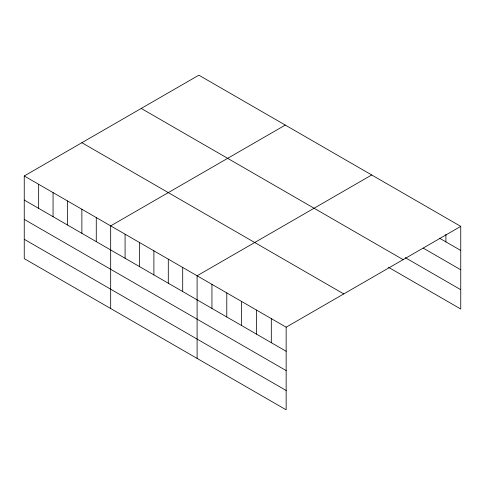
<?xml version="1.0" encoding="UTF-8"?>
<svg xmlns="http://www.w3.org/2000/svg" width="485" height="485" viewBox="0 0 485 485"><rect width="100%" height="100%" fill="white"/><g stroke="black" fill="none" stroke-linecap="round" stroke-linejoin="round"><path stroke-width="0.73" d="M286.15 370.588L286.15 327.187L24.25 175.982L24.25 258.62L286.15 409.825L286.15 370.588L24.25 219.378M388.479 267.296L460.75 309.018L460.75 226.38L198.85 75.175L24.25 175.982M285.277 125.075L110.677 225.877L110.677 308.515M371.704 174.97L197.104 275.777L197.104 358.415M286.15 327.187L460.75 226.38M439.458 238.159L460.75 250.454M423.326 248.174L460.75 269.781M405.26 257.656L460.75 289.697M141.232 108.44L403.132 259.645M81.868 142.711L343.768 293.922M24.25 200.056L286.15 351.261M24.25 239.293L286.15 390.498M445.909 234.364L445.909 241.888M271.309 318.615L271.309 342.695M256.468 310.048L256.468 334.123M241.627 301.482L241.627 325.556M226.786 292.91L226.786 316.99M211.945 284.343L211.945 308.418M182.7 267.459L182.7 291.534M168.295 259.142L168.295 283.216M153.891 250.824L153.891 274.904M139.486 242.512L139.486 266.586M125.081 234.194L125.081 258.269M96.272 217.559L96.272 241.633M81.868 209.247L81.868 233.321M67.463 200.929L67.463 225.004M53.059 192.612L53.059 216.686M38.654 184.294L38.654 208.368"/></g></svg>
